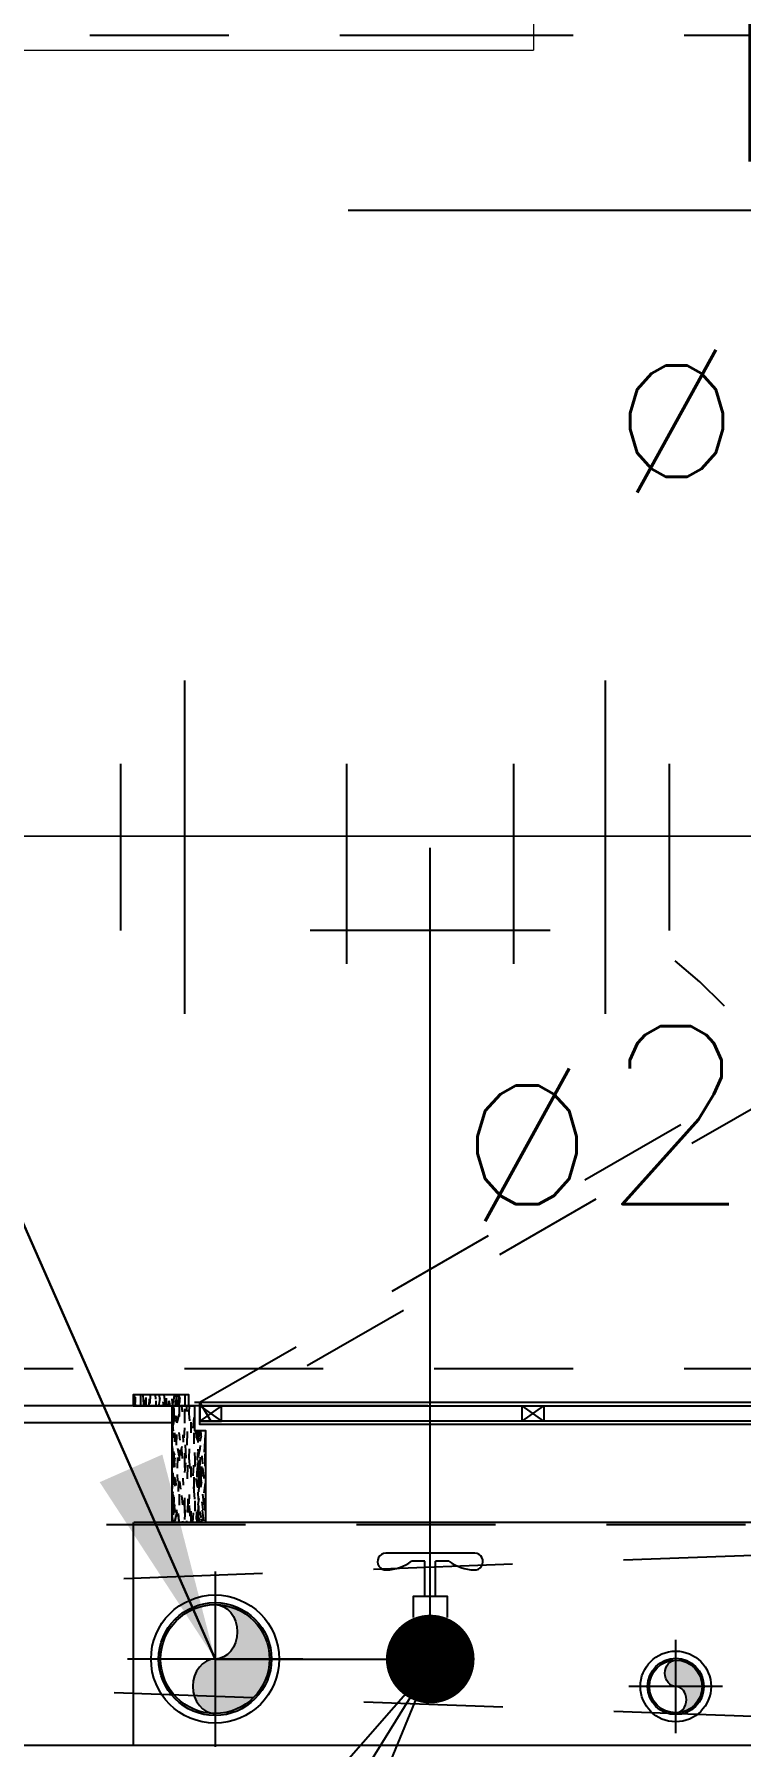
# Model space of a CAD drawing. Header units: millimetres. Extents: x 188.6 to 263.2, y 40.1 to 120.1.
# Drawn here: x 210.865 to 211.501, y 107.628 to 109.168 of the extents above; entities that cross this region are included whole.
import ezdxf
from ezdxf.enums import TextEntityAlignment as Align

# ---------------------------------------------------------------- set-up
doc = ezdxf.new("R2010")
doc.units = ezdxf.units.MM
doc.linetypes.add('HIDDEN2', pattern=[0.1875, 0.125, -0.0625])
doc.linetypes.add('XREF-TIPO$0$HIDDEN', pattern=[0.375, 0.25, -0.125])
doc.layers.add('_XREF_APTOS 1003 E 1004$0$R-MC-REBOCO', color=1, linetype='Continuous', lineweight=5)
for name, color, linetype in [('ARQ', 8, 'Continuous'), ('ESTR-VIGAS', 11, 'HIDDEN2'), ('ESTRUTURA', 7, 'Continuous'), ('HID-COL-AF', 7, 'Continuous'), ('INC-ALARME-COL', 254, 'Continuous'), ('INC-COL-HID', 254, 'Continuous'), ('SPK-COL', 7, 'Continuous'), ('SPK-CONEXAO', 10, 'Continuous'), ('SPK-RG', 10, 'Continuous'), ('SPK-TEXTO', 7, 'Continuous'), ('SPK-TUBO-TETO', 12, 'Continuous')]:
    doc.layers.add(name, color=color, linetype=linetype)
doc.styles.add('60-100', font='romans.shx', dxfattribs={"height": 0.16})
doc.styles.add('60-75', font='romans.shx', dxfattribs={"height": 0.12})
doc.styles.add('ROMANS', font='ROMANS.SHX', dxfattribs={"height": 0.15})
doc.dimstyles.new('IND75', dxfattribs={"dimtxt": 0.15, "dimasz": 0.1875, "dimexe": 0.15, "dimexo": 0, "dimgap": 0.1, "dimtad": 1, "dimzin": 10, "dimdsep": 46, "dimtxsty": '60-75', "dimcen": 0, "dimclrd": 256, "dimclre": 1, "dimclrt": 256, "dimadec": 0, "dimazin": 0, "dimtfac": 1, "dimtix": 1, "dimtmove": 2, "dimatfit": 3, "dimfxl": 0.15, "dimtolj": 1, "dimtzin": 6, "dimarcsym": 0})
doc.dimstyles.new('SETAS75', dxfattribs={"dimtxt": 0.16, "dimasz": 0.15, "dimexe": 0.15, "dimexo": 0, "dimgap": 0.1, "dimtad": 1, "dimzin": 10, "dimdsep": 46, "dimtxsty": '60-100', "dimblk1": 'OPEN', "dimblk2": 'OPEN', "dimsah": 1, "dimcen": 0, "dimclrd": 244, "dimclre": 244, "dimclrt": 7, "dimadec": 0, "dimazin": 0, "dimtfac": 1, "dimtix": 1, "dimtmove": 2, "dimatfit": 3, "dimldrblk": 'OPEN', "dimfxl": 0.15, "dimtolj": 1, "dimtzin": 6, "dimarcsym": 0})

# ---------------------------------------------------------------- blocks, each defined once
blk = doc.blocks.new('XREF-TIPO$0$A$C17B41C2F')
at = {"color": 0}
for p, q in [((-0.0500000473812179, 0.0168749634176493), (-0.0305222213037268, 0.0031507220119238)), ((-0.0305222213037268, 0.0168749634176493), (-0.0500000473812179, 0.0031507220119238)), ((0.2402610395802185, 0.0031372644007206), (0.2597388656577095, 0.0168749634176493)), ((0.2597388656577095, 0.0031372644007206), (0.2402610395802185, 0.0168749634176493))]:
    blk.add_line(p, q, dxfattribs=at)
at = {"color": 0, "ltscale": 0.5}
for p, q in [((0.5305221265416549, 0.0168749634176493), (0.5499999526191459, 0.0031507220119238)), ((0.5499999526191459, 0.0168749634176493), (0.5305221265416549, 0.0031507220119238))]:
    blk.add_line(p, q, dxfattribs=at)
for points in [[(-0.0500000473812179, -3.53902578e-08), (0.5499999526191459, -3.53902578e-08), (0.5499999526191459, 0.0199999641627073), (-0.0500000473812179, 0.0199999641627073)], [(-0.0500000473812179, 0.0031507220119238), (0.5499999526191459, 0.0031249653548002), (0.5499999526191459, 0.0168749634176493), (-0.0500000473812179, 0.0168749634176493), (-0.0500000473812179, 0.0031507220119238)], [(0.5499999526191459, 0.0031507220119238), (0.5305221265416549, 0.0031507220119238), (0.5305221265416549, 0.0168749634176493), (0.5499999526191459, 0.0168749634176493)]]:
    blk.add_lwpolyline(points, close=True, dxfattribs=at)
at = {"color": 0}
for points in [[(-0.0305222213037268, 0.0031507220119238), (-0.0500000473812179, 0.0031507220119238), (-0.0500000473812179, 0.0168749634176493), (-0.0305222213037268, 0.0168749634176493)], [(0.2597388656577095, 0.0168749634176493), (0.2402610395802185, 0.0168749634176493), (0.2402610395802185, 0.0031372644007206), (0.2597388656577095, 0.0031372644007206)]]:
    blk.add_lwpolyline(points, close=True, dxfattribs=at)
blk = doc.blocks.new('A$C1BFF5DEF')
at = {"layer": 'ARQ'}
h = blk.add_hatch(dxfattribs=at)
h.set_pattern_fill('WOOD8', color=8, scale=0.04, angle=90, pattern_type=2)
h.set_pattern_definition([(79.69520000000003, (12.03419918534746, -1.107543991485044), (0.0399997950214397, 0.2400000384339161), [0.00447212, -0.4427414399999977]), (90, (12.0349991852695, -1.103143991507977), (-0.04, 0.04), [0.0044, -0.0356]), (108.4348999999999, (12.0349991852695, -1.098743991532045), (-0.0399999361289083, 0.0800000173837185), [0.00379472, -0.1226963599999994]), (262.875, (12.03379918532801, -1.095143990196902), (0.0399999312757586, 0.2800000151938114), [0.00322492, -0.3192654]), (264.8056, (12.03339918530946, -1.098343990348894), (0.0399998089879781, 0.4000000268017958), [0.00441816, -0.4373962800000001]), (284.0361999999999, (12.03299918529046, -1.102743990325051), (0.0399999222944498, -0.1200000218395896), [0.00494772, -0.15997648]), (99.46229999999994, (12.03419918534746, -1.104343991332825), (-0.0399999255680974, 0.2000000309478123), [0.00243312, -0.2408774]), (83.65980000000005, (12.03379918532801, -1.101943991684038), (-0.0400000631583878, -0.3199999761042569), [0.00362216, -0.35859324]), (275.7106, (12.03419918534746, -1.098343990348894), (0.0400000525866517, -0.3599999769398341), [0.00401996, -0.3979750799999976]), (258.6901000000001, (12.0345991852505, -1.102343991005), (0.0399999052864643, 0.1600000300892381), [0.0020396, -0.2019211599999988]), (84.8056, (12.0345991852505, -1.11114399095686), (-0.0399998089879779, -0.4000000268017958), [0.00441816, -0.4373962800000001]), (78.69009999999997, (12.0349991852695, -1.106743990980929), (-0.0399999052864644, -0.160000030089238), [0.0040792, -0.19988156]), (90, (12.03579918530704, -1.102743990325051), (-0.04, 0.04), [0.0048, -0.0352]), (110.5559999999999, (12.03579918530704, -1.09794399102884), (-0.0799998398568635, 0.2000000737816969), [0.0034176, -0.3383425599999999]), (93.81409999999993, (12.0345991852505, -1.09474399087685), (-0.0400002449589481, 0.5599999736578523), [0.00601332, -0.59531852]), (84.8056, (12.03419918534746, -1.088743991756017), (-0.0399998089879779, -0.4000000268017958), [0.00441816, -0.4373962800000001]), (90, (12.0345991852505, -1.084343991779859), (-0.04, 0.04), [0.0044, -0.0356]), (95.19439999999994, (12.0345991852505, -1.11994399090986), (-0.039999808987978, 0.4000000268017958), [0.00441816, -0.4373962800000001]), (84.8056, (12.03419918534746, -1.115543990933019), (-0.0399998089879779, -0.4000000268017958), [0.00441816, -0.4373962800000001]), (90, (12.03379918532801, -1.11994399090986), (-0.04, 0.04), [0.0024, -0.0376]), (95.19439999999994, (12.03379918532801, -1.117543991261072), (-0.039999808987978, 0.4000000268017958), [0.00441816, -0.4373962800000001]), (90, (12.03339918530946, -1.113143991284913), (-0.04, 0.04), [0.004, -0.036]), (100.3048, (12.03339918530946, -1.109143990629035), (0.0399997950214397, -0.2400000384339161), [0.00447212, -0.44274144]), (95.19439999999994, (12.03259918527101, -1.104743990653104), (-0.039999808987978, 0.4000000268017958), [0.00441816, -0.4373962800000001]), (84.8056, (12.03219918525201, -1.100343990676946), (-0.0399998089879779, -0.4000000268017958), [0.00441816, -0.4373962800000001]), (84.8056, (12.03259918527101, -1.095943990701016), (-0.0399998089879779, -0.4000000268017958), [0.00441816, -0.4373962800000001]), (81.86989999999993, (12.03299918529046, -1.091543990724857), (-0.03999997423262201, -0.2399999910584448), [0.00565684, -0.2771858399999976]), (90, (12.03379918532801, -1.085943990923851), (-0.04, 0.04), [0.006, -0.034]), (77.47120000000002, (12.05779918530424, -1.087543990068978), (0.0399999841217957, 0.2000000128163639), [0.0036878, -0.36509396]), (84.28939999999999, (12.05859918534224, -1.083943990596025), (-0.0400000525866517, -0.3599999769398341), [0.00401996, -0.3979750800000001]), (98.13009999999994, (12.05779918530424, -1.087543990068978), (-0.0399999742326217, 0.2399999910584448), [0.00282844, -0.2800142800000001]), (99.46229999999994, (12.05739918528525, -1.084743991099911), (-0.0399999255680974, 0.2000000309478123), [0.0048662, -0.23844428]), (90, (12.05659918524725, -1.11994399090986), (-0.04, 0.04), [0.0048, -0.0352]), (80.5377, (12.05659918524725, -1.115143991612967), (-0.0399999255680975, -0.2000000309478122), [0.00243312, -0.2408774]), (291.8014, (12.05699918526625, -1.112743990101989), (-0.039999996420026, 0.1200000109204308), [0.00215408, -0.21325252]), (282.9946000000001, (12.05779918530424, -1.114743990430042), (-0.0799999031031338, 0.3600000307099759), [0.00533668, -0.5283298799999999]), (82.87500000000001, (12.05779918530424, -1.083143990092821), (-0.0399999312757587, -0.2800000151938114), [0.00322492, -0.3192654]), (97.12499999999991, (12.05779918530424, -1.083143990092821), (-0.0399999312757586, 0.2800000151938114), [0.00322492, -0.3192654]), (90, (12.05739918528525, -1.11994399090986), (-0.04, 0.04), [0.0032, -0.0368]), (284.0361999999999, (12.05739918528525, -1.116743990757868), (0.0399999222944498, -0.1200000218395896), [0.00329848, -0.16162576]), (86.63350000000004, (12.05619918534421, -1.11114399095686), (-0.0400004385341794, -0.6399999728787479), [0.00681176, -0.6743637199999953]), (87.70940000000003, (12.05659918524725, -1.104343991332825), (-0.0399998301250331, -0.9600000051670294), [0.010008, -0.9907916800000002]), (93.17979999999955, (12.05699918526625, -1.094343991555887), (-0.0399996416930524, 0.6800000201079799), [0.00721112, -0.7138991599999974]), (99.46229999999994, (12.05659918524725, -1.087143990748017), (-0.0399999255680974, 0.2000000309478123), [0.00729932, -0.2360112]), (100.3048, (12.06019918530228, -1.11994399090986), (0.0399997950214397, -0.2400000384339161), [0.00447212, -0.44274144]), (105.9454, (12.05939918526428, -1.115543990933019), (0.0399999955718552, -0.1600000050660861), [0.00582408, -0.28538032]), (90, (12.05779918530424, -1.109943991132922), (-0.04, 0.04), [0.0052, -0.0348]), (81.86989999999993, (12.05779918530424, -1.104743990653104), (-0.03999997423262201, -0.2399999910584448), [0.00565684, -0.2771858399999976]), (93.5762999999994, (12.05859918534224, -1.099143990853007), (-0.0399996286932699, 0.600000026173364), [0.00641248, -0.6348362799999994]), (81.25380000000001, (12.05819918532325, -1.092743990549023), (0.0400001678823012, 0.279999973454254), [0.00526116, -0.5208566799999951]), (75.96380000000005, (12.05899918524528, -1.087543990068978), (-0.0399999222944498, -0.1200000218395896), [0.00494772, -0.15997648]), (90, (12.06019918530228, -1.082743990771859), (-0.04, 0.04), [0.0028, -0.0372]), (264.8056, (12.05619918534421, -1.11114399095686), (0.0399998089879781, 0.4000000268017958), [0.00883628, -0.4329781600000003]), (85.23639999999993, (12.05379918534754, -1.11994399090986), (-0.0399996613064505, -0.4400000378527836), [0.00963328, -0.4720305200000002]), (90, (12.05459918526912, -1.110343990453884), (-0.04, 0.04), [0.0092, -0.0308]), (94.08559999999996, (12.05459918526912, -1.101143991179924), (-0.0399998452941669, 0.5200000059605934), [0.0112285199999999, -0.5501981999999952]), (90, (12.05379918534754, -1.089943991579956), (-0.04, 0.04), [0.01, -0.03]), (97.12499999999991, (12.0621991852804, -1.11994399090986), (-0.0399999312757586, 0.2800000151938114), [0.00967472, -0.3128156]), (96.34019999999997, (12.06099918534028, -1.110343990453884), (-0.0400000631583877, 0.3199999761042569), [0.00724432, -0.3549710800000001]), (87.51039999999998, (12.06019918530228, -1.103143991507977), (-0.0400007146107917, -0.8799999791882172), [0.00920868, -0.91166048]), (83.48020000000005, (12.06059918532128, -1.093943990372962), (-0.1199999810097492, -1.039999991634944), [0.01409112, -1.395022079999999]), (93.01279999999981, (12.03619918532649, -1.11994399090986), (-0.0400001641951632, 0.7200000004678956), [0.00761052, -0.7534413999999995]), (81.86989999999993, (12.03579918530704, -1.112343990781027), (-0.03999997423262201, -0.2399999910584448), [0.0084852799999999, -0.2743574399999975]), (87.61409999999995, (12.03699918524717, -1.10394399014899), (-0.0399993108224176, -0.9200000209549773), [0.0096083199999999, -0.9512246399999954]), (100.6197, (12.03739918526707, -1.094343991555887), (0.0800003233247349, -0.4399999361847267), [0.00651152, -0.64464128]), (90, (12.03619918532649, -1.087943991251903), (-0.04, 0.04), [0.008, -0.032]), (86.82020000000004, (12.03139918533134, -1.11994399090986), (-0.0399996416930523, -0.6800000201079799), [0.00721112, -0.7138991599999951]), (96.00899999999996, (12.03179918535034, -1.112743990101989), (0.0399999726992737, -0.3999999900362416), [0.007642, -0.75655692]), (96.7098, (12.03099918531234, -1.105143991836029), (0.0399997552497613, -0.3600000399100522), [0.00684688, -0.6778428000000001]), (84.28939999999999, (12.03019918527434, -1.098343990348894), (-0.0400000525866517, -0.3599999769398341), [0.00803992, -0.39395512]), (77.90519999999998, (12.03099918531234, -1.090343990900008), (-0.0800002693395147, -0.359999944064556), [0.00572712, -0.56698572]), (99.46229999999994, (12.03219918525201, -1.084743991099911), (-0.0399999255680974, 0.2000000309478123), [0.0048662, -0.23844428]), (93.81409999999993, (12.03899918534216, -1.11994399090986), (-0.0400002449589481, 0.5599999736578523), [0.00601332, -0.59531852]), (77.19570000000002, (12.03859918532316, -1.113943991789028), (-0.1200002955069241, -0.519999913875351), [0.0090244, -0.89341672]), (90, (12.0405991853022, -1.105143991836029), (-0.04, 0.04), [0.01, -0.03]), (95.44029999999985, (12.0405991853022, -1.095143990196902), (0.0399997348496507, -0.4400000124883264), [0.008438, -0.8353629199999995]), (96.7098, (12.0397991852642, -1.086743991427965), (0.0399997552497613, -0.3600000399100522), [0.00684688, -0.6778428000000001]), (90, (12.0285991853143, -1.11994399090986), (-0.04, 0.04), [0.0068, -0.0332]), (98.13009999999994, (12.0285991853143, -1.113143991284913), (-0.0399999742326217, 0.2399999910584448), [0.01131372, -0.2715289999999999]), (87.61409999999995, (12.02699918535518, -1.101943991684038), (-0.0399993108224176, -0.9200000209549773), [0.0096083199999999, -0.9512246399999954]), (84.47250000000003, (12.02739918525731, -1.092343991228062), (0.0799994151865981, 0.840000068775989), [0.01245792, -1.233335]), (96.8428, (12.06499918529744, -1.11994399090986), (0.0800003199169901, -0.6799999746191423), [0.0100717599999999, -0.9971025199999948]), (90, (12.06379918523953, -1.109943991132922), (-0.04, 0.04), [0.0112, -0.0288]), (86.34780000000003, (12.06379918523953, -1.098743991532045), (-0.0799994919411372, -1.240000037688629), [0.0188382399999999, -1.864987639999988]), (90, (12.05099918533051, -1.11994399090986), (-0.04, 0.04), [0.0096, -0.0304]), (94.76359999999987, (12.05099918533051, -1.110343990453884), (-0.0399996613064504, 0.4400000378527836), [0.0096332799999999, -0.472030519999998]), (88.15239999999996, (12.05019918529206, -1.100743989996999), (-0.0399997735908692, -1.200000018572352), [0.01240644, -1.22823856]), (87.2737, (12.05059918531151, -1.088343990572865), (-0.0399998407090877, -0.8000000117989386), [0.00840952, -0.8325423200000001]), (84.8056, (12.04459918525936, -1.11994399090986), (-0.0399998089879779, -0.4000000268017958), [0.00883628, -0.4329781600000002]), (90, (12.04539918529735, -1.11114399095686), (-0.04, 0.04), [0.0128, -0.0272]), (91.90919999999942, (12.04539918529735, -1.098343990348894), (-0.0400009696431283, 1.159999961263149), [0.01200668, -1.188659799999997]), (93.5762999999994, (12.04499918527835, -1.086343990244812), (-0.0399996286932699, 0.600000026173364), [0.00641248, -0.6348362799999994])])
h.paths.add_polyline_path([(12.11499918522713, -1.11994399090986), (12.11499918522713, -1.109943991132922), (12.06499918529744, -1.109943991132922), (12.06499918529744, -1.11994399090986)])
h = blk.add_hatch(dxfattribs=at)
h.set_pattern_fill('WOOD8', color=8, scale=0.04, angle=90, pattern_type=2)
h.set_pattern_definition([(79.69520000000003, (12.06919918526319, -1.197652892523819), (0.0399997950214397, 0.2400000384339161), [0.00447212, -0.4427414399999977]), (90, (12.06999918518522, -1.193252892546978), (-0.04, 0.04), [0.0044, -0.0356]), (108.4348999999999, (12.06999918518522, -1.188852892570821), (-0.0399999361289083, 0.0800000173837185), [0.00379472, -0.1226963599999995]), (262.875, (12.0687991852451, -1.185252891236131), (0.0399999312757586, 0.2800000151938114), [0.00322492, -0.3192654]), (264.8056, (12.0683991852261, -1.188452891387895), (0.0399998089879781, 0.4000000268017958), [0.00441816, -0.4373962800000001]), (284.0361999999999, (12.06799918520619, -1.192852891363827), (0.0399999222944498, -0.1200000218395896), [0.00494772, -0.15997648]), (99.46229999999994, (12.06919918526319, -1.194452892371827), (-0.0399999255680974, 0.2000000309478123), [0.00243312, -0.2408774]), (83.65980000000005, (12.0687991852451, -1.192052892722813), (-0.0400000631583878, -0.3199999761042569), [0.00362216, -0.35859324]), (275.7106, (12.06919918526319, -1.188452891387895), (0.0400000525866517, -0.3599999769398341), [0.00401996, -0.3979750799999977]), (258.6901000000001, (12.06959918516622, -1.192452892043774), (0.0399999052864643, 0.1600000300892381), [0.0020396, -0.2019211599999989]), (84.8056, (12.06959918516622, -1.201252891995864), (-0.0399998089879779, -0.4000000268017958), [0.00441816, -0.4373962800000001]), (78.69009999999997, (12.06999918518522, -1.196852892019932), (-0.0399999052864644, -0.160000030089238), [0.0040792, -0.19988156]), (90, (12.07079918522322, -1.192852891363827), (-0.04, 0.04), [0.0048, -0.0352]), (110.5559999999999, (12.07079918522322, -1.188052892067843), (-0.0799998398568635, 0.2000000737816969), [0.0034176, -0.3383425599999999]), (93.81409999999993, (12.06959918516622, -1.184852891914942), (-0.0400002449589481, 0.5599999736578523), [0.00601332, -0.59531852]), (84.8056, (12.06919918526319, -1.178852892793883), (-0.0399998089879779, -0.4000000268017958), [0.00441816, -0.4373962800000001]), (90, (12.06959918516622, -1.174452892817952), (-0.04, 0.04), [0.0044, -0.0356]), (95.19439999999994, (12.06959918516622, -1.210052891947952), (-0.039999808987978, 0.4000000268017958), [0.00441816, -0.4373962800000001]), (84.8056, (12.06919918526319, -1.205652891971793), (-0.0399998089879779, -0.4000000268017958), [0.00441816, -0.4373962800000001]), (90, (12.0687991852451, -1.210052891947952), (-0.04, 0.04), [0.0024, -0.0376]), (95.19439999999994, (12.0687991852451, -1.207652892299846), (-0.039999808987978, 0.4000000268017958), [0.00441816, -0.4373962800000001]), (90, (12.0683991852261, -1.203252892323915), (-0.04, 0.04), [0.004, -0.036]), (100.3048, (12.0683991852261, -1.19925289166781), (0.0399997950214397, -0.2400000384339161), [0.00447212, -0.44274144]), (95.19439999999994, (12.06759918518719, -1.194852891691879), (-0.039999808987978, 0.4000000268017958), [0.00441816, -0.4373962800000001]), (84.8056, (12.0671991851691, -1.190452891716176), (-0.0399998089879779, -0.4000000268017958), [0.00441816, -0.4373962800000001]), (84.8056, (12.06759918518719, -1.186052891739791), (-0.0399998089879779, -0.4000000268017958), [0.00441816, -0.4373962800000001]), (81.86989999999993, (12.06799918520619, -1.181652891763177), (-0.03999997423262201, -0.2399999910584448), [0.00565684, -0.2771858399999976]), (90, (12.0687991852451, -1.176052891962853), (-0.04, 0.04), [0.006, -0.034]), (77.47120000000002, (12.09279918521997, -1.177652891107754), (0.0399999841217957, 0.2000000128163639), [0.0036878, -0.36509396]), (84.28939999999999, (12.09359918525843, -1.1740528916348), (-0.0400000525866517, -0.3599999769398341), [0.00401996, -0.3979750800000001]), (98.13009999999994, (12.09279918521997, -1.177652891107754), (-0.0399999742326217, 0.2399999910584448), [0.00282844, -0.2800142800000001]), (99.46229999999994, (12.09239918520143, -1.174852892139142), (-0.0399999255680974, 0.2000000309478123), [0.0048662, -0.23844428]), (90, (12.09159918516298, -1.210052891947952), (-0.04, 0.04), [0.0048, -0.0352]), (80.5377, (12.09159918516298, -1.205252892650833), (-0.0399999255680975, -0.2000000309478122), [0.00243312, -0.2408774]), (291.8014, (12.09199918518243, -1.202852891139854), (-0.039999996420026, 0.1200000109204308), [0.00215408, -0.21325252]), (282.9946000000001, (12.09279918521997, -1.204852891467907), (-0.0799999031031338, 0.3600000307099759), [0.00533668, -0.5283298799999999]), (82.87500000000001, (12.09279918521997, -1.173252891132051), (-0.0399999312757587, -0.2800000151938114), [0.00322492, -0.3192654]), (97.12499999999991, (12.09279918521997, -1.173252891132051), (-0.0399999312757586, 0.2800000151938114), [0.00322492, -0.3192654]), (90, (12.09239918520143, -1.210052891947952), (-0.04, 0.04), [0.0032, -0.0368]), (284.0361999999999, (12.09239918520143, -1.20685289179596), (0.0399999222944498, -0.1200000218395896), [0.00329848, -0.16162576]), (86.63350000000004, (12.0911991852613, -1.201252891995864), (-0.0400004385341794, -0.6399999728787479), [0.00681176, -0.6743637199999954]), (87.70940000000003, (12.09159918516298, -1.194452892371827), (-0.0399998301250331, -0.9600000051670294), [0.010008, -0.9907916800000002]), (93.17979999999955, (12.09199918518243, -1.184452892594889), (-0.0399996416930524, 0.6800000201079799), [0.00721112, -0.7138991599999976]), (99.46229999999994, (12.09159918516298, -1.177252891786793), (-0.0399999255680974, 0.2000000309478123), [0.00729932, -0.2360112]), (100.3048, (12.09519918521846, -1.210052891947952), (0.0399997950214397, -0.2400000384339161), [0.00447212, -0.44274144]), (105.9454, (12.09439918518001, -1.205652891971793), (0.0399999955718552, -0.1600000050660861), [0.00582408, -0.28538032]), (90, (12.09279918521997, -1.200052892171924), (-0.04, 0.04), [0.0052, -0.0348]), (81.86989999999993, (12.09279918521997, -1.194852891691879), (-0.03999997423262201, -0.2399999910584448), [0.00565684, -0.2771858399999976]), (93.57629999999949, (12.09359918525843, -1.189252891891783), (-0.0399996286932699, 0.600000026173364), [0.00641248, -0.6348362799999995]), (81.25380000000001, (12.09319918523943, -1.182852891587798), (0.0400001678823012, 0.279999973454254), [0.00526116, -0.5208566799999952]), (75.96380000000005, (12.09399918516146, -1.177652891107754), (-0.0399999222944498, -0.1200000218395896), [0.00494772, -0.15997648]), (90, (12.09519918521846, -1.172852891811088), (-0.04, 0.04), [0.0028, -0.0372]), (264.8056, (12.0911991852613, -1.201252891995864), (0.0399998089879781, 0.4000000268017958), [0.00883628, -0.4329781600000003]), (85.23639999999993, (12.08879918526327, -1.210052891947952), (-0.0399996613064505, -0.4400000378527836), [0.00963328, -0.4720305200000002]), (90, (12.0895991851853, -1.200452891491976), (-0.04, 0.04), [0.0092, -0.0308]), (94.08559999999996, (12.0895991851853, -1.191252892219835), (-0.0399998452941669, 0.5200000059605934), [0.0112285199999999, -0.5501981999999953]), (90, (12.08879918526327, -1.180052892619186), (-0.04, 0.04), [0.01, -0.03]), (97.12499999999991, (12.09719918519613, -1.210052891947952), (-0.0399999312757586, 0.2800000151938114), [0.00967472, -0.3128156]), (96.34019999999997, (12.095999185256, -1.200452891491976), (-0.0400000631583877, 0.3199999761042569), [0.00724432, -0.3549710800000001]), (87.51039999999998, (12.09519918521846, -1.193252892546978), (-0.0400007146107917, -0.8799999791882172), [0.00920868, -0.91166048]), (83.48020000000005, (12.09559918523746, -1.184052891411738), (-0.1199999810097492, -1.039999991634944), [0.01409112, -1.395022079999999]), (93.01279999999981, (12.07119918524222, -1.210052891947952), (-0.0400001641951632, 0.7200000004678956), [0.00761052, -0.7534413999999995]), (81.86989999999993, (12.07079918522322, -1.202452891819802), (-0.03999997423262201, -0.2399999910584448), [0.0084852799999999, -0.2743574399999975]), (87.61409999999995, (12.07199918516289, -1.194052891187765), (-0.0399993108224176, -0.9200000209549773), [0.0096083199999999, -0.9512246399999956]), (100.6197, (12.07239918518371, -1.184452892594889), (0.0800003233247349, -0.4399999361847267), [0.00651152, -0.64464128]), (90, (12.07119918524222, -1.178052892290907), (-0.04, 0.04), [0.008, -0.032]), (86.82020000000004, (12.06639918524752, -1.210052891947952), (-0.0399996416930523, -0.6800000201079799), [0.00721112, -0.7138991599999953]), (96.00899999999996, (12.06679918526606, -1.202852891139854), (0.0399999726992737, -0.3999999900362416), [0.007642, -0.75655692]), (96.7098, (12.06599918522852, -1.195252892874804), (0.0399997552497613, -0.3600000399100522), [0.00684688, -0.6778428000000001]), (84.28939999999999, (12.06519918519006, -1.188452891387895), (-0.0400000525866517, -0.3599999769398341), [0.00803992, -0.39395512]), (77.90519999999998, (12.06599918522852, -1.180452891938784), (-0.0800002693395147, -0.359999944064556), [0.00572712, -0.56698572]), (99.46229999999994, (12.0671991851691, -1.174852892139142), (-0.0399999255680974, 0.2000000309478123), [0.0048662, -0.23844428]), (93.81409999999993, (12.07399918525925, -1.210052891947952), (-0.0400002449589481, 0.5599999736578523), [0.00601332, -0.59531852]), (77.19570000000002, (12.07359918524025, -1.204052892826894), (-0.1200002955069241, -0.519999913875351), [0.0090244, -0.89341672]), (90, (12.07559918521838, -1.195252892874804), (-0.04, 0.04), [0.01, -0.03]), (95.44029999999985, (12.07559918521838, -1.185252891236131), (0.0399997348496507, -0.4400000124883264), [0.008438, -0.8353629199999995]), (96.7098, (12.07479918518038, -1.17685289246674), (0.0399997552497613, -0.3600000399100522), [0.00684688, -0.6778428000000001]), (90, (12.06359918523003, -1.210052891947952), (-0.04, 0.04), [0.0068, -0.0332]), (98.13009999999994, (12.06359918523003, -1.203252892323915), (-0.0399999742326217, 0.2399999910584448), [0.01131372, -0.2715289999999999]), (87.61409999999995, (12.0619991852709, -1.192052892722813), (-0.0399993108224176, -0.9200000209549773), [0.0096083199999999, -0.9512246399999956]), (84.47250000000003, (12.06239918517303, -1.182452892266836), (0.0799994151865981, 0.840000068775989), [0.01245792, -1.233335]), (96.8428, (12.09999918521316, -1.210052891947952), (0.0800003199169901, -0.6799999746191423), [0.0100717599999999, -0.9971025199999952]), (90, (12.09879918515617, -1.200052892171924), (-0.04, 0.04), [0.0112, -0.0288]), (86.34780000000003, (12.09879918515617, -1.188852892570821), (-0.0799994919411372, -1.240000037688629), [0.0188382399999999, -1.864987639999988]), (90, (12.08599918524714, -1.210052891947952), (-0.04, 0.04), [0.0096, -0.0304]), (94.76359999999987, (12.08599918524714, -1.200452891491976), (-0.0399996613064504, 0.4400000378527836), [0.0096332799999999, -0.4720305199999981]), (88.15239999999996, (12.08519918520824, -1.190852891035774), (-0.0399997735908692, -1.200000018572352), [0.01240644, -1.22823856]), (87.2737, (12.0855991852286, -1.178452891611186), (-0.0399998407090877, -0.8000000117989386), [0.00840952, -0.8325423200000001]), (84.8056, (12.07959918517508, -1.210052891947952), (-0.0399998089879779, -0.4000000268017958), [0.00883628, -0.4329781600000002]), (90, (12.08039918521308, -1.201252891995864), (-0.04, 0.04), [0.0128, -0.0272]), (91.90919999999942, (12.08039918521308, -1.188452891387895), (-0.0400009696431283, 1.159999961263149), [0.01200668, -1.188659799999997]), (93.57629999999949, (12.07999918519408, -1.176452891284042), (-0.0399996286932699, 0.600000026173364), [0.00641248, -0.6348362799999995])])
h.paths.add_polyline_path([(12.1299991852411, -1.141943992428877), (12.11999918523224, -1.141943992428877), (12.11999918523224, -1.11994399090986), (12.09999918521316, -1.11994399090986), (12.09999667504917, -1.224879566632807), (12.1299966750762, -1.224879566632807)])
at = {"layer": '_XREF_APTOS 1003 E 1004$0$R-MC-REBOCO', "color": 8}
for p in [(12.42532933247963, 0.720736392085428), (8.658226894005168, 0.0998501577928437)]:
    blk.add_line(p, (12.42532931758029, 0.0998501038393442), dxfattribs=at)
at = {"layer": 'ARQ', "color": 8}
for p, q in [((12.33032805780431, -1.119765602192728), (11.80502956313512, -1.119944463898945)), ((12.09999667504917, -1.225005522869877), (12.09999918521316, -1.11994399090986)), ((12.11999918523133, -1.116610437968801), (12.12499918523099, -1.116610437968801)), ((11.82002957420809, -1.134880037461925), (12.09999882819693, -1.134886726578997)), ((12.06503207327205, -1.224879670191967), (12.06503207327205, -1.425007529299136)), ((12.09999667504917, -1.224879566632807), (12.0656570351025, -1.224879618411932)), ((12.76499919632442, -1.224880039622803), (12.09999667551437, -1.224860102728142)), ((7.795000681418058, -1.425007538183081), (13.7432323271114, -1.425007526089756)), ((7.885000681367271, -1.425005522869923), (14.47783468229545, -1.425005522869923))]:
    blk.add_line(p, q, dxfattribs=at)
at = {"layer": 'ARQ', "color": 8, "linetype": 'XREF-TIPO$0$HIDDEN', "ltscale": 0.3}
blk.add_lwpolyline([(12.65461442727837, -0.8339309456580393), (12.13499918500702, -1.133930945657994), (12.12499918523099, -1.116610437968801), (12.64461442750144, -0.8166104379699843)], close=True, dxfattribs=at)
at = {"layer": 'ARQ', "color": 8, "ltscale": 0.5}
for points in [[(12.11499918522713, -1.11994399090986), (12.11499918522713, -1.109943991132922), (12.06499918529744, -1.109943991132922), (12.06499918529744, -1.11994399090986), (12.11999918523224, -1.11994399090986)], [(12.11999918523224, -1.11994399090986), (12.11999918523224, -1.141943992428877), (12.1299991852411, -1.141943992428877), (12.1299966750762, -1.224879566632807), (12.09999667504917, -1.224879566632807), (12.09999918521316, -1.11994399090986)]]:
    blk.add_lwpolyline(points, dxfattribs=at)
at = {"layer": 'ARQ', "color": 8, "linetype": 'XREF-TIPO$0$HIDDEN', "ltscale": 0.3}
blk.add_arc((12.26069469049707, -1.082824468601983), 0.4662650249396418, 354.6115353125227, 51.21648042674089, dxfattribs=at)
at = {"layer": 'ARQ', "color": 8, "xscale": -1}
blk.add_blockref('XREF-TIPO$0$A$C17B41C2F', (12.67499913785014, -1.136610402131964), dxfattribs=at)
blk = doc.blocks.new('T')
for p, q in [((-0.1000000000000227, -0.1000000000000227), (-0.1000000000000227, 0.1400000000000432)), ((0.1000000000000227, 0.1400000000000432), (0.1000000000000227, -0.1000000000000227)), ((-0.1440000000000055, 0.1000000000000227), (0.1440000000000055, 0.1000000000000227))]:
    blk.add_line(p, q)
blk = doc.blocks.new('RED')
for p, q in [((0, -0.2000000000000455), (0, 0.2000000000000455)), ((0.0765973255338395, -0.1000000000001364), (0.0765973255338395, 0.1000000000001364))]:
    blk.add_line(p, q)
blk = doc.blocks.new('RG')
for p, q in [((-0.0038973162845721, -0.0451127170545078), (-0.0038973162845828, -0.0704964905098606)), ((0.0038973162845579, -0.0451127170545114), (0.0038973162845473, -0.0704964905098677)), ((-0.0134948400027675, -0.0704964905125927), (-0.0038973162845828, -0.0704964905098606)), ((0.0038973162845508, -0.0704964905071393), (0.013494839997275, -0.0704964905126033)), ((-0.0321053674324681, -0.076252689097597), (0.0321053674324325, -0.0762526890976183))]:
    blk.add_line(p, q)
at = {"const_width": 0.03192}
blk.add_lwpolyline([(-0.0159600000006286, 0, -1), (0.0159600000006286, -3.6e-15, -1)], format="xyb", close=True, dxfattribs=at)
blk.add_lwpolyline([(-0.0123081371421101, -0.0298592798735626), (-0.0123081371421101, -0.0451127170545078), (0.0123081371366318, -0.0451127170545149), (0.012308137131182, -0.0298592798735697)])
for centre, radius, start, end in [((-0.0318550274278273, -0.0701838680670157), 0.0060739821220495, 87.22176482655863, 267.6378775305446), ((-0.0331791600492864, -0.0974701619233862), 0.0333923854376961, 53.87950860642285, 87.22176482711292), ((0.0331791600492224, -0.0974701619234146), 0.0333923854376961, 92.77823517285972, 126.1204913988478), ((0.0318550274277882, -0.0701838680670335), 0.0060739821220495, 272.362122469428, 92.77823517341395)]:
    blk.add_arc(centre, radius, start, end)
blk = doc.blocks.new('C100')
h = blk.add_hatch(color=8)
edge = h.paths.add_edge_path()
edge.add_arc((0, 0), 0.049, 540, 720)
edge.add_ellipse((0.0244999999999998, 0), major_axis=(0.0245, 0), ratio=0.8157909428880827, start_angle=180, end_angle=360, ccw=False)
edge.add_ellipse((-0.0244999999999998, 0), major_axis=(-0.0245, 0), ratio=0.8157909428880827, start_angle=180, end_angle=360)
at = {"color": 252}
for p, q in [((0, -0.0788822360460095), (0, 0.0788822360460095)), ((0.0788822360461694, 5.33e-14), (-0.0788822360461694, 5.33e-14))]:
    blk.add_line(p, q, dxfattribs=at)
at = {"color": 0}
for radius in [0.0576499999999999, 0.0508000000000001]:
    blk.add_circle((0, 0), radius, dxfattribs=at)
at = {"color": 8}
blk.add_circle((0, 0), 0.0490000000000001, dxfattribs=at)
blk.add_ellipse((-0.0244999999999998, 0), major_axis=(-0.0245, 0), ratio=0.8157909428880827, start_param=3.141592653589792, end_param=6.283185307179584, dxfattribs=at)
at = {"color": 8, "extrusion": (0, 0, -1)}
blk.add_ellipse((0.0244999999999998, 0), major_axis=(0.0245, 0), ratio=0.8157909428880827, start_param=0, end_param=3.141592653589792, dxfattribs=at)
blk = doc.blocks.new('_OPEN')
at = {"color": 0, "linetype": 'ByBlock'}
for p, q in [((-1, 0.1666666666666666), (0, 0)), ((0, 0), (-1, -0.1666666666666666)), ((0, 0), (-1, 0))]:
    blk.add_line(p, q, dxfattribs=at)
blk = doc.blocks.new('INDU')
at = {"color": 7}
blk.add_line((-0.0049999999999955, 0), (0.0049999999999955, 0), dxfattribs=at)
at = {"style": 'ROMANS'}
for tag, p in [('TQ-01', (0, 0.0011890419920064)), ('100', (0, -0.0017175051823415))]:
    blk.add_attdef(tag, text='', height=0.0015, dxfattribs=at).set_placement(p, align=Align.MIDDLE)
blk = doc.blocks.new('COLAF')
h = blk.add_hatch(color=8)
edge = h.paths.add_edge_path()
edge.add_arc((3.6e-15, 1.0388284327e-05), 0.0237603882843259, -270, -90, ccw=False)
edge.add_ellipse((3.6e-15, 0.0118905824264886), major_axis=(0, 0.0118801941421629), ratio=0.8157909428880827, start_angle=0, end_angle=180)
edge.add_ellipse((3.6e-15, -0.0118698058578382), major_axis=(0, -0.0118801941421629), ratio=0.8157909428880827, start_angle=0, end_angle=180, ccw=False)
at = {"color": 8}
for p, q in [((0, 0.0420705258912904), (0, -0.0420705258912904)), ((-0.0420705258912335, 0), (0.0420705258911767, 0))]:
    blk.add_line(p, q, dxfattribs=at)
for centre, radius in [((-2.84e-14, 0), 0.0317999999999755), ((0, 0), 0.0253499999999986)]:
    blk.add_circle(centre, radius, dxfattribs=at)
blk.add_circle((0, 0), 0.0237499999999987)
blk.add_ellipse((3.6e-15, 0.0118749999999999), major_axis=(0, 0.011875), ratio=0.8157909428880826, start_param=-1.1e-15, end_param=3.141592653589792, dxfattribs=at)
at = {"color": 8, "extrusion": (0, 0, -1)}
blk.add_ellipse((3.6e-15, -0.0118749999999999), major_axis=(0, 0.011875), ratio=0.8157909428880826, start_param=0, end_param=3.141592653589792, dxfattribs=at)
blk = doc.blocks.new('COBERTURA_29-09-2016')
at = {"layer": 'ESTR-VIGAS'}
for p, q in [((4.040673750000014, 0.1430422500000006), (5.570000250000017, 0.2000002500000022)), ((4.031955000000013, 0.0572827500000059), (5.570000250000017, 0))]:
    blk.add_line(p, q, dxfattribs=at)
for points in [[(2.435000250000003, 1.540000500000004), (4.545000000000012, 1.540000500000004)], [(4.545000000000012, 1.540000500000004), (5.570000250000017, 1.540000500000004)], [(5.570000250000017, 0.3400005000000021), (0.2000002499999987, 0.3400005000000021)], [(0.2000002499999987, 0.2000002500000022), (5.570000250000017, 0.2000002500000022)]]:
    blk.add_lwpolyline(points, dxfattribs=at)

msp = doc.modelspace()

# ---------------------------------------------------------------- block references
at = {"layer": 'ARQ'}
msp.add_blockref('A$C1BFF5DEF', (198.8891479204511, 109.0542729703071), dxfattribs=at)

# ---------------------------------------------------------------- next in the draw order: linework, layer by layer
at = {"layer": 'SPK-TUBO-TETO'}
for p, q in [((211.2215196631815, 107.7066503229991), (211.2215196631815, 108.4364628358267)), ((211.0277992029793, 107.706650322999), (211.2215196631815, 107.7066503229991)), ((211.0277992029795, 107.7066503229989), (211.2215196631815, 107.706650322999))]:
    msp.add_line(p, q, dxfattribs=at)
msp.add_lwpolyline([(233.889564563149, 108.4365607069713), (198.4824998638595, 108.4524635665792)], dxfattribs=at)

# ---------------------------------------------------------------- next in the draw order: block references
at = {"layer": 'ESTRUTURA'}
msp.add_blockref('COBERTURA_29-09-2016', (206.6801860190115, 107.6277424501149), dxfattribs=at)
at = {"layer": 'HID-COL-AF', "rotation": 180}
msp.add_blockref('COLAF', (211.4425150353239, 107.6819863970119), dxfattribs=at)
at = {"layer": 'INC-COL-HID'}
ref = msp.add_blockref('INDU', (211.6475353680756, 109.0099334815709, -0.8999999999999992), dxfattribs=dict(at, xscale=100, yscale=-100, zscale=100, rotation=180))
ref.add_attrib('100', 'ø2.½"', dxfattribs={"layer": '0', "height": 0.1499999999999997, "style": 'ROMANS'}).set_placement((211.6475353680756, 108.8381829633377), align=Align.MIDDLE)
ref.add_attrib('TQ-01', 'HID', dxfattribs={"layer": '0', "height": 0.1499999999999997, "style": 'ROMANS'}).set_placement((211.6475353680756, 109.128837680773), align=Align.MIDDLE)
at = {"layer": 'SPK-COL', "rotation": 89.99999999999999}
for p in [(211.0277992029796, 107.7066503229988), (211.0277992029797, 107.7066503229988)]:
    msp.add_blockref('C100', p, dxfattribs=at)
at = {"layer": 'SPK-CONEXAO', "yscale": 0.75, "zscale": 0.75, "rotation": 180}
for name, p, xscale in [('RED', (211.0001836382025, 108.4370629714352), 0.75), ('RED', (211.3791181166285, 108.4370629714352), -0.75), ('T', (211.2215196631815, 108.4370629714352), 0.75)]:
    msp.add_blockref(name, p, dxfattribs=dict(at, xscale=xscale))
at = {"layer": 'SPK-RG', "xscale": 1.25, "yscale": 1.25, "zscale": 1.25, "rotation": 180}
for p in [(211.2215196631815, 107.7066503229991), (211.2215196631815, 107.706650322999)]:
    msp.add_blockref('RG', p, dxfattribs=at)

# ---------------------------------------------------------------- next in the draw order: texts
at = {"layer": 'SPK-TEXTO', "style": '60-75'}
msp.add_text('ø2.½"', height=0.16, dxfattribs=at).set_placement((211.2435882347672, 108.1159101851523))

# ---------------------------------------------------------------- next in the draw order: leaders
at = {"layer": 'INC-ALARME-COL'}
for points in [[(211.0484264067023, 106.4000294239874, -0.2249999999999989), (212.1197871357619, 107.6629533522398, -0.2249999999999989)], [(212.1197871357621, 107.6629533224755, -0.2249999999999989), (211.0484264067023, 106.4000294239874, -0.2249999999999989)]]:
    msp.add_leader(points, dimstyle='IND75', dxfattribs=at)
at = {"layer": 'SPK-COL'}
for points in [[(210.4762102805135, 108.957748258319), (211.0277992029796, 107.7066503229988)], [(211.0277992029796, 107.7066503229989), (210.4762102805135, 108.957748258319)], [(210.4762102805135, 108.957748258319), (211.0277992029797, 107.7066503229988)], [(211.0277992029797, 107.7066503229989), (210.4762102805135, 108.957748258319)]]:
    msp.add_leader(points, dimstyle='IND75', dxfattribs=at)
at = {"layer": 'SPK-TEXTO'}
msp.add_leader([(211.2204198774584, 107.6996596310017), (210.8407329394307, 107.0860887428707), (210.3136488005087, 107.0860887428707)], dimstyle='SETAS75', dxfattribs=at)

doc.saveas('drawing.dxf')
